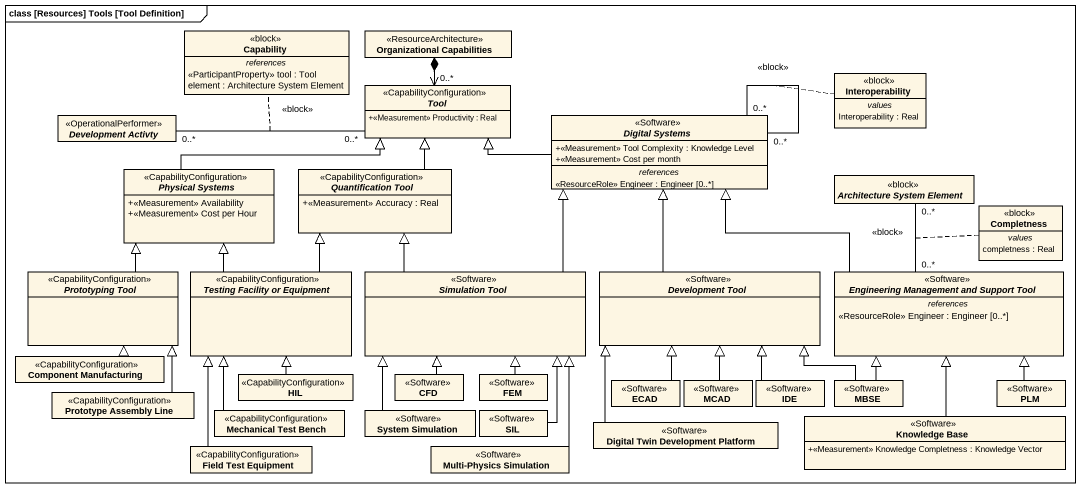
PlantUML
@startuml
mainframe class [Resources] Tools [Tool Definition]
hide circle
hide empty members
skinparam classAttributeIconSize 0
class Capability <<block>> {
  -- references --
  <<ParticipantProperty>> tool : Tool
  element : Architecture System Element
}
class "Organizational Capabilities" as Organizational_Capabilities <<ResourceArchitecture>>
abstract class Tool <<CapabilityConfiguration>> {
  +<<Measurement>> Productivity : Real
}
class Interoperability <<block>> {
  -- values --
  Interoperability : Real
}
abstract class "Development Activty" as Development_Activty <<OperationalPerformer>>
abstract class "Digital Systems" as Digital_Systems <<Software>> {
  +<<Measurement>> Tool Complexity : Knowledge Level
  +<<Measurement>> Cost per month
  -- references --
  <<ResourceRole>> Engineer : Engineer [0..*]
}
abstract class "Physical Systems" as Physical_Systems <<CapabilityConfiguration>> {
  +<<Measurement>> Availability
  +<<Measurement>> Cost per Hour
}
abstract class "Quantification Tool" as Quantification_Tool <<CapabilityConfiguration>> {
  +<<Measurement>> Accuracy : Real
}
abstract class "Architecture System Element" as Architecture_System_Element <<block>>
class Completness <<block>> {
  -- values --
  completness : Real
}
abstract class "Prototyping Tool" as Prototyping_Tool <<CapabilityConfiguration>>
abstract class "Testing Facility or Equipment" as Testing_Facility_or <<CapabilityConfiguration>>
abstract class "Simulation Tool" as Simulation_Tool <<Software>>
abstract class "Development Tool" as Development_Tool <<Software>>
abstract class "Engineering Management and Support Tool" as Engineering_Management_and <<Software>> {
  -- references --
  <<ResourceRole>> Engineer : Engineer [0..*]
}
class "Component Manufacturing" as Component_Manufacturing <<CapabilityConfiguration>>
class "Prototype Assembly Line" as Prototype_Assembly_Line <<CapabilityConfiguration>>
class HIL <<CapabilityConfiguration>>
class CFD <<Software>>
class FEM <<Software>>
class ECAD <<Software>>
class MCAD <<Software>>
class IDE <<Software>>
class MBSE <<Software>>
class PLM <<Software>>
class "Mechanical Test Bench" as Mechanical_Test_Bench <<CapabilityConfiguration>>
class "System Simulation" as System_Simulation <<Software>>
class SIL <<Software>>
class "Digital Twin Development Platform" as Digital_Twin_Development <<Software>>
class "Knowledge Base" as Knowledge_Base <<Software>> {
  +<<Measurement>> Knowledge Completness : Knowledge Vector
}
class "Field Test Equipment" as Field_Test_Equipment <<CapabilityConfiguration>>
class "Multi-Physics Simulation" as Multi_Physics_Simulation <<Software>>
Organizational_Capabilities *--> "0..*" Tool
Development_Activty "0..*" -right- "0..*" Tool : <<block>>
(Development_Activty, Tool) .. Capability
Digital_Systems -left-|> Tool
Digital_Systems "0..*" -- "0..*" Digital_Systems : <<block>>
(Digital_Systems, Digital_Systems) .. Interoperability
Physical_Systems -right-|> Tool
Quantification_Tool -up-|> Tool
Prototyping_Tool -up-|> Physical_Systems
Testing_Facility_or -up-|> Physical_Systems
Testing_Facility_or -up-|> Quantification_Tool
Simulation_Tool -up-|> Digital_Systems
Simulation_Tool -up-|> Quantification_Tool
Development_Tool -up-|> Digital_Systems
Engineering_Management_and -left-|> Digital_Systems
Engineering_Management_and "0..*" -up- "0..*" Architecture_System_Element : <<block>>
(Engineering_Management_and, Architecture_System_Element) .. Completness
Component_Manufacturing -up-|> Prototyping_Tool
Prototype_Assembly_Line -up-|> Prototyping_Tool
HIL -up-|> Testing_Facility_or
CFD -up-|> Simulation_Tool
FEM -up-|> Simulation_Tool
ECAD -up-|> Development_Tool
MCAD -up-|> Development_Tool
IDE -up-|> Development_Tool
MBSE -left-|> Development_Tool
MBSE -up-|> Engineering_Management_and
PLM -up-|> Engineering_Management_and
Mechanical_Test_Bench -up-|> Testing_Facility_or
System_Simulation -up-|> Simulation_Tool
SIL -up-|> Simulation_Tool
Digital_Twin_Development -up-|> Development_Tool
Knowledge_Base -up-|> Engineering_Management_and
Field_Test_Equipment -up-|> Testing_Facility_or
Multi_Physics_Simulation -up-|> Simulation_Tool
@enduml
